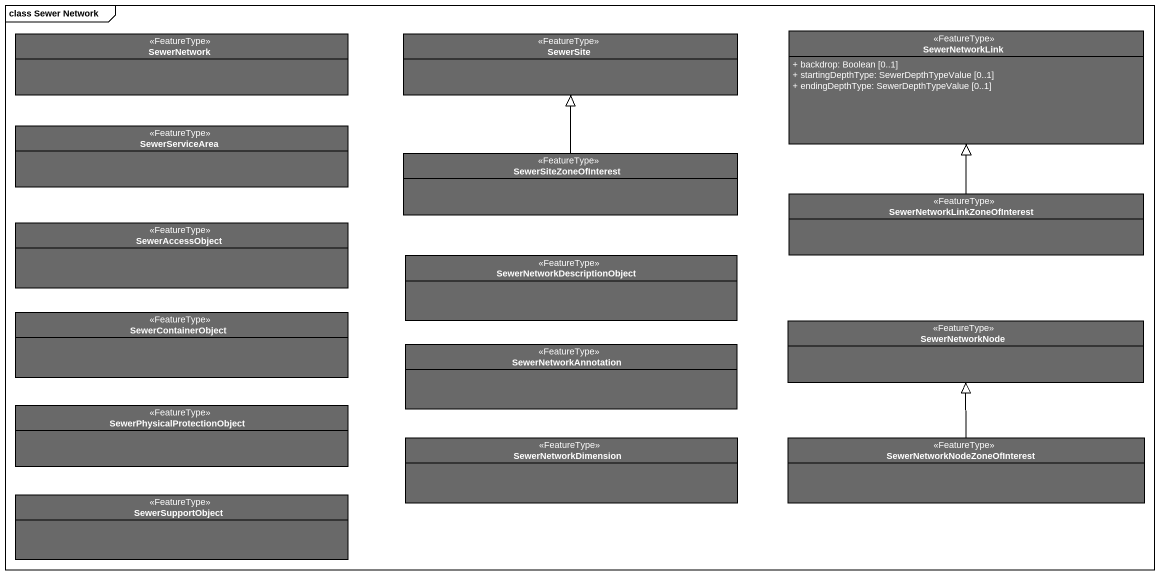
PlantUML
@startuml
mainframe class Sewer Network
hide circle
hide empty members
skinparam classAttributeIconSize 0
class SewerNetwork <<FeatureType>> #696969
class SewerSite <<FeatureType>> #696969
class SewerNetworkLink <<FeatureType>> #696969 {
  + backdrop: Boolean [0..1]
  + startingDepthType: SewerDepthTypeValue [0..1]
  + endingDepthType: SewerDepthTypeValue [0..1]
}
class SewerServiceArea <<FeatureType>> #696969
class SewerSiteZoneOfInterest <<FeatureType>> #696969
class "SewerNetworkLinkZoneOfInterest" as SewerNetworkLinkZoneOfIntere <<FeatureType>> #696969
class SewerAccessObject <<FeatureType>> #696969
class "SewerNetworkDescriptionObject" as SewerNetworkDescriptionObjec <<FeatureType>> #696969
class SewerContainerObject <<FeatureType>> #696969
class SewerNetworkAnnotation <<FeatureType>> #696969
class SewerNetworkNode <<FeatureType>> #696969
class "SewerPhysicalProtectionObject" as SewerPhysicalProtectionObjec <<FeatureType>> #696969
class SewerNetworkDimension <<FeatureType>> #696969
class "SewerNetworkNodeZoneOfInterest" as SewerNetworkNodeZoneOfIntere <<FeatureType>> #696969
class SewerSupportObject <<FeatureType>> #696969
SewerSiteZoneOfInterest -up-|> SewerSite
SewerNetworkLinkZoneOfIntere -up-|> SewerNetworkLink
SewerNetworkNodeZoneOfIntere -up-|> SewerNetworkNode
@enduml
